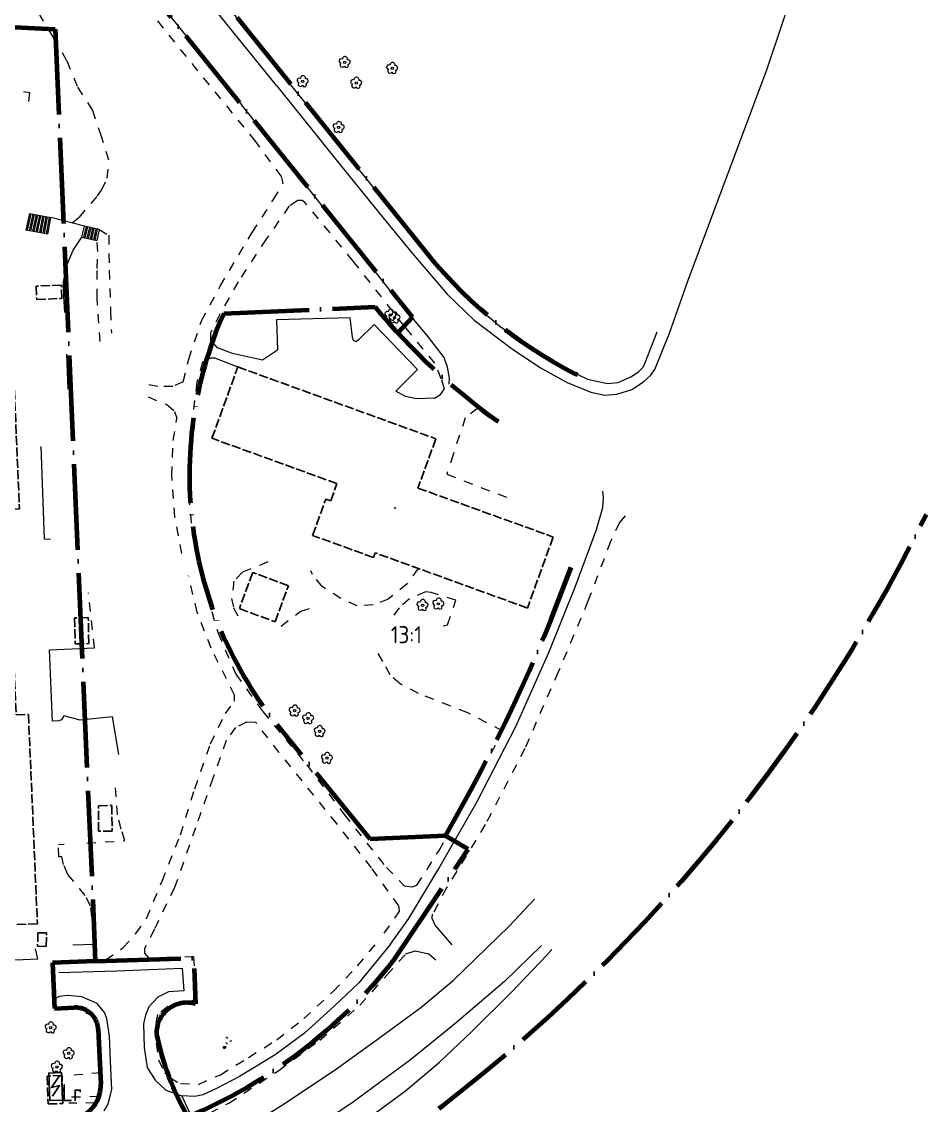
# Model space of a CAD drawing. Header units: metres. Extents: x 153803 to 154505, y 6403132 to 6403840.
# Drawn here: x 154346.7 to 154505.4, y 6403233.4 to 6403423.5 of the extents above; entities that cross this region are included whole.
import ezdxf
from ezdxf.enums import TextEntityAlignment as Align

# ---------------------------------------------------------------- set-up
doc = ezdxf.new("R2010")
doc.units = ezdxf.units.M
for name, pattern in [('Användninggräns', [19.1, 15, -2, 0.1, -2]), ('Begr-linje-markslag', [2, 0.4, -1.6]), ('Hus', [2, 1.6, -0.4]), ('Vägkant-kantremsa', [3.2, 1.6, -1.6])]:
    doc.linetypes.add(name, pattern=pattern)
for name, color, linetype, lineweight in [('ARK_FORNLÄMNING', 11, 'Begr-linje-markslag', 18), ('BYG_HUSLIV_BYGG_L', 41, 'Continuous', 25), ('BYG_TAKKONTUR_BYGG_L', 4, 'Hus', 25), ('DP_ANVÄNDNING_GRÄNS', 143, 'Användninggräns', 70), ('FAS_FASTIGHETSBET', 239, 'Continuous', 18), ('FAS_KVARTERSNAMN', 55, 'Continuous', 35), ('FAS_RÄTTIGHET_TEXT', 239, 'Continuous', 18), ('OVE_TEXT_GATUNAMN', 239, 'Continuous', 5), ('PRI_MARK_STAKET_GRIND', 2, 'Staket', 18), ('PRI_MARK_TRAPPA_PLANSTEG', 40, 'Continuous', 18), ('PRI_MARK_TRAPPA_YTTER', 51, 'Continuous', 18), ('PRI_MARKSLAG_LÖVTRÄD', 100, 'Continuous', 18), ('PRI_VÄG_KANTSTÖD', 34, 'Continuous', 18), ('PRI_VÄG_REFUG', 34, 'Continuous', 18), ('PRI_VÄG_STIG', 34, 'Vägkant-kantremsa', 18), ('PRI_VÄG_VÄGKANT', 34, 'Vägkant-kantremsa', 18)]:
    doc.layers.add(name, color=color, linetype=linetype, lineweight=lineweight)
doc.layers.add('FAS_FASTIGHETSBET_TXT', color=239, linetype='Continuous')
doc.layers.add('FAS_RÄTTIGHET_TEXT_TXT', color=239, linetype='Continuous')
doc.styles.add('ISO', font='iso.shx')
doc.linetypes.add('Staket', pattern='A,10,[100,sma.shx,S=1,R=0,X=0,Y=0],0', length=10)

# ---------------------------------------------------------------- blocks, each defined once
blk = doc.blocks.new('PRI_M_LÖVTRÄD')
blk.add_circle((0, 0), 0.2)
for centre, radius, start, end in [((-0.601762, 0.206006), 0.384732, 57.341651, 261.23001), ((0.047722, 0.56156), 0.443002, 345.022908, 184.096476), ((0.585988, 0.07036), 0.392534, 269.444378, 106.321877), ((-0.395828, -0.476108), 0.401424, 131.233971, 330.911027), ((0.306072, -0.564084), 0.367104, 196.976003, 41.224955)]:
    blk.add_arc(centre, radius, start, end)
blk = doc.blocks.new('OSYNLIG')
blk.add_circle((0, 0), 0.005)
blk = doc.blocks.new('PRI_P_FORNL')
blk.add_polyline3d([(-0.166667, -0.5, 0), (-0.166667, 1.5, 0), (0.833333, 0.833334, 0), (-0.166667, 0.5, 0), (0.833333, -0.5, 0)])
blk = doc.blocks.new('PRI_P_ENSTAKA')
for points in [[(-0.16, 0.11, 0), (-0.16, -0.11, 0)], [(-0.11, -0.16, 0), (-0.11, 0.16, 0)], [(-0.05, 0.19, 0), (-0.05, -0.19, 0)], [(0, -0.19, 0), (0, 0.19, 0)], [(0.05, 0.19, 0), (0.05, -0.19, 0)], [(0.11, -0.16, 0), (0.11, 0.16, 0)], [(0.16, 0.11, 0), (0.16, -0.11, 0)]]:
    blk.add_polyline3d(points)
blk.add_circle((0, 0), 0.2)
blk.add_blockref('PRI_P_FORNL', (0.47, 0.33))

msp = doc.modelspace()

# ---------------------------------------------------------------- linework, layer by layer
at = {"layer": 'BYG_HUSLIV_BYGG_L'}
msp.add_polyline3d([(154353.73, 6403239.18, 0), (154351.5, 6403239.09, -9.52), (154351.68, 6403234.29, 0), (154353.91, 6403234.37, -10.44)], close=True, dxfattribs=at)
msp.add_polyline3d([(154353.31, 6403238.56, 0), (154351.97, 6403236.6, 0), (154353.36, 6403236.94, 0), (154352.16, 6403235.04, 0)], dxfattribs=at)
at = {"layer": 'BYG_TAKKONTUR_BYGG_L'}
for points in [[(154349.38, 6403374.76, 93.33), (154353.81, 6403374.96, 93.34), (154353.71, 6403377.31, 93.3), (154349.28, 6403377.11, 93.3)], [(154335.77, 6403264.7, 99.37), (154334.22, 6403301.16, 101.72), (154332.09, 6403301.07, 100.84), (154330.53, 6403337.53, 100.85), (154332.66, 6403337.62, 102.27), (154331.1, 6403374.23, 102.28), (154344.78, 6403374.82, 102.28), (154346.35, 6403338.08, 102.28), (154344.23, 6403337.99, 100.84), (154345.77, 6403301.93, 100.04), (154347.93, 6403302.02, 99.39), (154349.5, 6403265.29, 99.31)], [(154435.45, 6403320.67, 87.32), (154408.75, 6403330.35, 87.32), (154408.45, 6403329.52, 86.97), (154397.76, 6403333.4, 86.98), (154400.07, 6403339.76, 86.98), (154400.94, 6403339.44, 87.22), (154402.04, 6403342.48, 87.23), (154380.11, 6403350.43, 87.31), (154384.65, 6403362.94, 87.28), (154419.38, 6403350.35, 87.28), (154416.25, 6403341.71, 87.28), (154439.96, 6403333.12, 87.28)], [(154393.53, 6403324.57, 86.1), (154387.27, 6403326.9, 86.11), (154384.92, 6403320.58, 86.11), (154391.18, 6403318.25, 86.11)], [(154358.52, 6403314.42, 91.82), (154358.43, 6403318.98, 91.87), (154356.03, 6403318.93, 91.9), (154356.12, 6403314.37, 91.9)], [(154360.24, 6403281.52, 90.41), (154360.19, 6403286, 90.42), (154362.56, 6403286.03, 90.42), (154362.61, 6403281.55, 90.42)], [(154351.05, 6403261.32, 90.19), (154351.1, 6403263.7, 90.32), (154349.58, 6403263.73, 90.18), (154349.54, 6403261.35, 90.06)], [(154353.83, 6403238.66, 91.43), (154351.23, 6403238.59, 91.44), (154351.36, 6403233.69, 90.94), (154353.97, 6403233.76, 90.94)]]:
    msp.add_polyline3d(points, close=True, dxfattribs=at)
at = {"layer": 'DP_ANVÄNDNING_GRÄNS', "flags": 128}
for points in [[(154173.68, 6403534.98, 0.270165), (154352.61, 6403422.2)], [(154417.91, 6403382.79, 0.112563), (154445.83, 6403360.76)], [(154408.74, 6403373.47, 0.064378), (154430.31, 6403353.35)], [(154382.17, 6403372.32, 0.282299), (154391.9, 6403299.76)], [(154261.61, 6403172.27, 0.26495), (154505.41, 6403337.09)], [(154421.06, 6403280.7, 0.043436), (154443.1, 6403327.82)], [(154375.92, 6403231.45, 0.125872), (154412.08, 6403259.01)], [(154360.18, 6403246.77, 0.414658), (154356.01, 6403250.59)], [(154377.24, 6403251.24, 0.511897), (154370.38, 6403245.91)], [(154370.39, 6403245.91, 0.076983), (154375.87, 6403231.42)], [(154356.95, 6403231.39, 0.31284), (154360.6, 6403237.18)]]:
    msp.add_lwpolyline(points, format="xyb", dxfattribs=at)
for points in [[(154363.53, 6403435.9), (154415.31, 6403371.67)], [(154417.91, 6403382.79), (154375.12, 6403435.89)], [(154352.61, 6403422.2), (154359.66, 6403258.76)], [(154382.17, 6403372.32), (154408.74, 6403373.47)], [(154415.3, 6403371.67), (154412.7, 6403368.93)], [(154407.88, 6403280.13), (154391.9, 6403299.76)], [(154421.06, 6403280.7), (154407.88, 6403280.13)], [(154412.08, 6403259.01), (154425.06, 6403278.4), (154421.06, 6403280.7)], [(154359.66, 6403258.75), (154376.93, 6403259.28), (154377.24, 6403251.24)], [(154359.66, 6403258.76), (154352.17, 6403258.43)], [(154352.17, 6403258.43), (154352.52, 6403250.44)], [(154352.52, 6403250.44), (154356.01, 6403250.59)], [(154360.18, 6403246.77), (154360.6, 6403237.18)]]:
    msp.add_lwpolyline(points, dxfattribs=at)
at = {"layer": 'PRI_MARK_STAKET_GRIND'}
msp.add_polyline3d([(154359.46, 6403261.67, 88.81), (154355.69, 6403261.55, 88.72)], dxfattribs=at)
at = {"layer": 'PRI_MARK_TRAPPA_PLANSTEG'}
for points in [[(154348.1, 6403389.83, 92.76), (154347.45, 6403386.96, 92.75)], [(154347.75, 6403386.91, 92.61), (154348.39, 6403389.78, 92.62)], [(154348.68, 6403389.72, 92.48), (154348.05, 6403386.85, 92.46)], [(154348.35, 6403386.8, 92.32), (154348.97, 6403389.67, 92.33)], [(154349.26, 6403389.62, 92.19), (154348.65, 6403386.74, 92.17)], [(154348.94, 6403386.69, 92.02), (154349.55, 6403389.57, 92.05)], [(154349.84, 6403389.51, 91.91), (154349.24, 6403386.63, 91.88)], [(154349.54, 6403386.58, 91.73), (154350.12, 6403389.46, 91.76)], [(154350.41, 6403389.41, 91.62), (154349.84, 6403386.52, 91.59)], [(154350.14, 6403386.47, 91.44), (154350.7, 6403389.36, 91.48)], [(154350.99, 6403389.3, 91.34), (154350.44, 6403386.42, 91.3)], [(154350.74, 6403386.36, 91.15), (154351.28, 6403389.25, 91.2)], [(154351.57, 6403389.2, 91.05), (154351.03, 6403386.31, 91.01)], [(154351.33, 6403386.25, 90.86), (154351.86, 6403389.15, 90.91)], [(154357.31, 6403385.71, 90.48), (154357.76, 6403387.64, 90.48)], [(154358.04, 6403387.58, 90.37), (154357.6, 6403385.64, 90.37)], [(154357.89, 6403385.58, 90.26), (154358.33, 6403387.51, 90.26)], [(154358.62, 6403387.44, 90.15), (154358.19, 6403385.51, 90.15)], [(154358.48, 6403385.44, 90.04), (154358.91, 6403387.37, 90.04)], [(154359.19, 6403387.31, 89.93), (154358.78, 6403385.37, 89.93)], [(154359.07, 6403385.3, 89.82), (154359.48, 6403387.24, 89.82)], [(154359.77, 6403387.17, 89.71), (154359.36, 6403385.23, 89.7)], [(154359.66, 6403385.16, 89.59), (154360.05, 6403387.11, 89.6)], [(154360.34, 6403387.04, 89.49), (154359.95, 6403385.1, 89.48)]]:
    msp.add_polyline3d(points, dxfattribs=at)
at = {"layer": 'PRI_MARK_TRAPPA_YTTER'}
for points in [[(154348.1, 6403389.83, 92.76), (154351.86, 6403389.15, 90.91)], [(154351.33, 6403386.25, 90.86), (154347.45, 6403386.96, 92.75)], [(154360.34, 6403387.04, 89.49), (154357.76, 6403387.64, 90.48)], [(154357.31, 6403385.71, 90.48), (154359.95, 6403385.1, 89.48)]]:
    msp.add_polyline3d(points, dxfattribs=at)
at = {"layer": 'PRI_VÄG_KANTSTÖD'}
for points in [[(154391.45, 6403412.32, 84.38), (154378.76, 6403428.01, 84.33), (154371.04, 6403437.62, 84.18), (154368.87, 6403440.4, 84.19), (154363.72, 6403447, 84.21), (154359.69, 6403453.21, 84.22), (154355.9, 6403460.37, 84.07), (154353.37, 6403466.43, 83.81), (154352, 6403470.65, 83.69), (154350.31, 6403477.57, 83.56), (154349.93, 6403484, 83.54), (154349.62, 6403489.5, 83.44), (154349.5, 6403492.6, 83.37)], [(154375.04, 6403437.67, 84.3), (154374.96, 6403436.99, 84.3), (154375.16, 6403435.99, 84.31), (154379.55, 6403430.36, 84.43), (154391.24, 6403415.66, 84.49), (154402.23, 6403402.14, 84.56), (154404, 6403399.84, 84.66)], [(154391.45, 6403412.32, 84.38), (154402.63, 6403398.37, 84.43), (154410.16, 6403389.11, 84.55), (154415.24, 6403382.88, 84.55), (154421.35, 6403375.73, 84.64), (154426.09, 6403371.16, 84.62), (154432.59, 6403366.22, 84.66), (154437.75, 6403362.78, 84.71), (154442.39, 6403360.21, 84.8), (154446.56, 6403358.53, 84.84), (154449.02, 6403357.97, 84.84), (154451.15, 6403358.17, 84.82), (154453.76, 6403358.97, 84.81), (154455.8, 6403360.31, 84.82), (154457.06, 6403361.42, 84.82), (154457.79, 6403362.48, 84.83), (154460.35, 6403368.9, 84.77), (154463.65, 6403378.15, 84.56), (154469.8, 6403394.62, 84.48), (154477.47, 6403415.23, 84.4), (154482.81, 6403431.12, 84.17)], [(154370.18, 6403427.81, 84.48), (154381.22, 6403414.01, 84.58), (154385.34, 6403408.86, 84.6)], [(154421.72, 6403359.91, 84.54), (154421.79, 6403360.96, 84.55), (154421.45, 6403362.92, 84.64), (154420.87, 6403364.58, 84.75), (154418.08, 6403368.16, 84.79), (154412.88, 6403374.42, 84.82), (154406.79, 6403382.16, 84.8), (154399.01, 6403391.73, 84.76), (154392.65, 6403399.79, 84.61), (154385.34, 6403408.86, 84.6)], [(154404, 6403399.84, 84.66), (154410.51, 6403391.85, 84.53), (154416.58, 6403384.08, 84.62), (154420.76, 6403379.43, 84.68), (154426.32, 6403373.73, 84.76), (154430.64, 6403370.06, 84.83), (154435.12, 6403366.99, 84.84), (154441.01, 6403363.19, 84.85), (154445.99, 6403360.81, 84.9), (154449.48, 6403360.02, 84.93), (154451.37, 6403360.22, 84.95), (154453.7, 6403361.25, 84.95), (154454.96, 6403362.15, 84.96), (154455.72, 6403362.89, 84.96), (154456.18, 6403363.83, 84.96), (154458.19, 6403369.1, 84.95)], [(154357.76, 6403387.64, 90.48), (154351.86, 6403389.15, 90.91)], [(154354.34, 6403372.52, 91.27), (154354.14, 6403375.3, 91), (154354.1, 6403377.9, 90.92), (154354.75, 6403380.93, 90.75), (154355.77, 6403383.45, 90.58), (154357.31, 6403385.71, 90.48)], [(154419.17, 6403357.49, 84.4), (154416.01, 6403357.35, 84.37), (154414.06, 6403357.79, 84.38), (154412.36, 6403358.68, 84.33), (154416.17, 6403362.47, 84.61), (154408.57, 6403370.41, 84.66), (154405.84, 6403367.72, 84.61), (154405.38, 6403367.36, 84.54), (154404.92, 6403367.56, 84.55), (154404.79, 6403368.16, 84.55), (154404.36, 6403371.57, 84.62), (154391.45, 6403371.2, 84.69), (154391.63, 6403365.87, 84.45), (154388.97, 6403364.11, 84.39), (154383.71, 6403365.31, 84.7), (154381.1, 6403366.27, 84.93), (154379.86, 6403367.68, 85.09)], [(154354.91, 6403359.06, 91.23), (154354.69, 6403365.18, 91.27)], [(154378.48, 6403363.81, 85.07), (154379.94, 6403364.56, 84.94), (154380.58, 6403364.56, 84.83), (154384.65, 6403362.94, 84.4)], [(154419.17, 6403357.49, 84.4), (154420.18, 6403358.11, 84.48), (154420.9, 6403359.13, 84.48)], [(154351.82, 6403332.71, 89.56), (154350.77, 6403332.77, 89.56), (154350.17, 6403348.97, 91.22)], [(154411.44, 6403261.7, 84.02), (154414.62, 6403266.24, 83.83), (154419.93, 6403275, 83.73), (154426.64, 6403286.71, 83.85), (154433.43, 6403299.87, 84.24), (154439.2, 6403312.89, 84.48), (154443.88, 6403324.5, 84.6), (154447.57, 6403334.42, 84.78), (154448.7, 6403338.28, 84.8), (154448.81, 6403340.02, 84.76), (154448.68, 6403341.15, 84.78)], [(154363.77, 6403294.98, 88.19), (154362.7, 6403301.58, 88.28), (154357.02, 6403300.98, 88.22), (154354.11, 6403301.74, 88.22), (154353.75, 6403301.08, 88.16), (154353.25, 6403300.87, 88.2), (154352.16, 6403300.83, 88.22), (154351.62, 6403313.34, 89.68), (154359.52, 6403313.68, 89.68)], [(154333.97, 6403274.45, 90.98), (154330, 6403274.33, 90.7), (154329.63, 6403274.12, 90.62), (154329.41, 6403273.88, 90.61), (154329.31, 6403273.42, 90.56), (154329.82, 6403262.75, 90.28), (154330.61, 6403260.94, 90.23), (154331.55, 6403259.77, 90.12), (154332.93, 6403258.98, 90.06), (154333.91, 6403258.61, 89.92), (154337.79, 6403258.68, 89.7), (154346.98, 6403259.05, 89.16), (154349.55, 6403259.15, 89.01), (154349.14, 6403260.89, 89.01)], [(154319.88, 6403200.71, 88.27), (154329.88, 6403203.99, 88.16), (154340.06, 6403207.47, 87.99), (154348.82, 6403210.87, 87.87), (154358.33, 6403214.8, 87.73), (154366.7, 6403218.76, 87.58), (154374.67, 6403222.87, 87.45), (154383.07, 6403227.69, 87.34), (154392.62, 6403233.59, 87.25), (154401.95, 6403239.85, 87.08), (154409.73, 6403245.47, 86.78), (154416.77, 6403250.63, 86.74), (154422.44, 6403255.36, 86.59), (154432.23, 6403264.87, 86.52), (154436.67, 6403269.62, 86.53)], [(154422.25, 6403261.6, 83.98), (154419.27, 6403265.03, 83.84), (154418.74, 6403266.23, 83.75), (154418.82, 6403266.97, 83.78)], [(154411.44, 6403261.7, 84.02), (154405.9, 6403254.96, 84.27), (154401.55, 6403250.84, 84.79), (154396.37, 6403246.13, 85.44), (154391.18, 6403242.32, 86.19), (154384.96, 6403238.53, 86.79), (154380.93, 6403236.42, 87.19), (154378.49, 6403235.31, 87.35), (154377.12, 6403235, 87.47), (154374.81, 6403235.13, 87.75)], [(154414.12, 6403260.01, 83.98), (154415.78, 6403260.52, 83.97), (154418.14, 6403260.01, 83.9), (154419.37, 6403258.99, 84.37)], [(154353.27, 6403256.72, 88.78), (154363.44, 6403257.06, 88.7), (154374.87, 6403257.51, 88.26), (154375.18, 6403253.52, 88.21), (154372.48, 6403253.34, 88.22), (154370.64, 6403252.41, 88.28), (154369.06, 6403250.75, 88.33), (154368.45, 6403249.26, 88.39), (154368.12, 6403247.74, 88.39), (154368.25, 6403243.62, 88.33), (154368.73, 6403240.08, 88.24), (154370.17, 6403237.88, 88.15), (154372.01, 6403236.1, 87.96), (154374.81, 6403235.13, 87.75), (154376.88, 6403230.59, 87.73)], [(154361.22, 6403232.47, 88.3), (154361.92, 6403233.74, 88.26), (154362.55, 6403236.23, 88.29), (154362.34, 6403241.2, 88.31), (154362.17, 6403245.6, 88.35), (154361.69, 6403248.68, 88.46), (154361.27, 6403249.75, 88.59), (154360.01, 6403251.31, 88.59), (154357.29, 6403252.5, 88.69), (154354.83, 6403252.69, 88.7), (154353.31, 6403252.51, 88.77), (154352.4, 6403252.09, 88.76)]]:
    msp.add_polyline3d(points, dxfattribs=at)
at = {"layer": 'PRI_VÄG_REFUG'}
for points in [[(154437.94, 6403261.5, 86.7), (154431.4, 6403255.18, 86.82), (154422.65, 6403247.68, 86.95), (154414.96, 6403241.41, 86.98), (154404.97, 6403234.07, 87.19), (154394.25, 6403226.79, 87.39), (154383.67, 6403220.45, 87.65), (154373.23, 6403214.62, 87.66), (154363.06, 6403209.82, 87.68), (154350.65, 6403204.44, 88), (154340.17, 6403200.49, 88.21), (154334.14, 6403198.24, 88.36), (154322.55, 6403194.58, 88.5)], [(154402.8, 6403227.71, 87.42), (154414.06, 6403236.02, 87.17), (154420, 6403241.03, 87.11), (154425.72, 6403246.38, 87.02), (154432.69, 6403253.36, 86.93), (154438.78, 6403259.75, 86.89), (154439.72, 6403260.8, 86.8)]]:
    msp.add_polyline3d(points, dxfattribs=at)
at = {"layer": 'PRI_VÄG_STIG'}
msp.add_polyline3d([(154355.58, 6403388.2, 90.7), (154355.59, 6403388.2, 90.65), (154356.86, 6403389.2, 90.65), (154360.07, 6403392.98, 89.72), (154360.77, 6403393.95, 89.59), (154361.75, 6403396.05, 89.38), (154362.02, 6403399.2, 89.4), (154360.72, 6403403.39, 89.57), (154359.2, 6403407.95, 89.45), (154356.53, 6403412.13, 89.13), (154354.68, 6403416.63, 88.77), (154352.24, 6403420.86, 88.93), (154349.73, 6403425.02, 88.51), (154349.33, 6403425.68, 88.55)], dxfattribs=at)
at = {"layer": 'PRI_VÄG_VÄGKANT'}
for points in [[(154392.59, 6403395.15, 84.52), (154392.29, 6403396.32, 84.52), (154387.77, 6403402.53, 84.57), (154377.64, 6403414.9, 84.6), (154367.32, 6403427.7, 84.53), (154357.79, 6403439.93, 84.4), (154352.06, 6403448.37, 84.25), (154348.51, 6403455.07, 84.24), (154345.68, 6403461.91, 84.13), (154343.2, 6403467.74, 83.99), (154341.12, 6403472.42, 83.84), (154338.79, 6403475.66, 83.81), (154336.15, 6403477.72, 83.71), (154333.74, 6403478.72, 83.72), (154326.98, 6403478.63, 83.55), (154314.75, 6403478.37, 83.47), (154303.47, 6403477.67, 83.55), (154299.57, 6403477.4, 83.4)], [(154284.37, 6403429.05, 93.09), (154298.27, 6403424.44, 93), (154311.14, 6403420.56, 92.96), (154327.71, 6403415.49, 93.16), (154339.79, 6403412.4, 93.35), (154343.91, 6403411.67, 93.2), (154348.1, 6403411.1, 93.13), (154347.84, 6403408.54, 93.26)], [(154375.09, 6403360.34, 85.03), (154376.04, 6403364.32, 84.97), (154378.28, 6403371.02, 85.05), (154381.55, 6403377.13, 85.24), (154387.18, 6403386.5, 85.02), (154390.91, 6403392.31, 84.77), (154392.59, 6403395.15, 84.52)], [(154395.15, 6403392.14, 84.69), (154393.68, 6403391.19, 84.78), (154389.65, 6403385.38, 85.08), (154384.69, 6403377.85, 85.27), (154381.51, 6403372.23, 85.22), (154379.85, 6403368.92, 85.08), (154379.86, 6403367.68, 85.09)], [(154420.9, 6403359.13, 84.48), (154420.33, 6403360.88, 84.55), (154419.22, 6403363.6, 84.67), (154413.79, 6403370.2, 84.84), (154404.9, 6403381.5, 84.91), (154396.43, 6403391.81, 84.69), (154395.91, 6403392.14, 84.69), (154395.15, 6403392.14, 84.69)], [(154360.34, 6403387.04, 89.49), (154362, 6403386.03, 89.47), (154362.1, 6403379.9, 88.96), (154362.32, 6403372.74, 88.4), (154362.48, 6403368.89, 88.27)], [(154360.49, 6403367.41, 88.26), (154359.98, 6403375.06, 88.56), (154359.98, 6403380.23, 88.9), (154360.12, 6403383.17, 89.26), (154359.95, 6403385.1, 89.48)], [(154378.48, 6403363.81, 85.07), (154377.49, 6403360.26, 85.07), (154376.51, 6403352.65, 84.9), (154376.01, 6403346.1, 84.71), (154376.06, 6403340.34, 84.79), (154376.64, 6403333.75, 84.63), (154378.31, 6403326.19, 84.49)], [(154375.09, 6403360.34, 85.03), (154373.26, 6403359.51, 85.07), (154370.62, 6403359.54, 85.17), (154368.9, 6403359.86, 85.2)], [(154368.94, 6403357.69, 85.13), (154372.2, 6403356.34, 84.89), (154373.56, 6403355.15, 84.87), (154373.94, 6403353.97, 84.88)], [(154426.76, 6403355.7, 84.5), (154424.54, 6403354.01, 84.29), (154422.42, 6403347.59, 84.28), (154421.31, 6403344.13, 84.1), (154432.18, 6403339.93, 84.3)], [(154374.84, 6403330.21, 84.55), (154373.61, 6403336.66, 84.53), (154373.07, 6403343.88, 84.74), (154373.33, 6403350.07, 84.97), (154373.94, 6403353.97, 84.88)], [(154452.58, 6403336.86, 84.83), (154451.6, 6403335.67, 84.8), (154450.02, 6403332.31, 84.82), (154446.06, 6403321.85, 84.69), (154440.86, 6403309.43, 84.45), (154434.98, 6403296.01, 84.23), (154428.06, 6403282.68, 83.94), (154421.27, 6403271.59, 83.7), (154418.82, 6403266.97, 83.78)], [(154389.91, 6403328.76, 83.96), (154385.48, 6403326.93, 83.9), (154383.97, 6403325.36, 83.9), (154383.56, 6403322.36, 83.89), (154383.9, 6403320.7, 83.9), (154385.09, 6403318.46, 83.9)], [(154416.3, 6403327.61, 84.12), (154414.33, 6403324.89, 84.08), (154411.04, 6403322.22, 83.82), (154408.38, 6403321.22, 83.84), (154405.61, 6403321.06, 83.82), (154402.73, 6403322.35, 83.85), (154399.44, 6403324.43, 83.84), (154397.73, 6403326.52, 83.89), (154397.46, 6403327.2, 83.93)], [(154359.65, 6403258.82, 88.79), (154361.47, 6403258.94, 88.79), (154364.51, 6403261.07, 88.56), (154366.75, 6403263.58, 88.38), (154368.66, 6403266.23, 88.07), (154371.36, 6403272.78, 87.31), (154374.57, 6403280.87, 86.76), (154377.1, 6403288.97, 85.71), (154379.87, 6403296.85, 85.03), (154382.47, 6403302.16, 84.54), (154384.09, 6403304.32, 84.3), (154384.06, 6403305.37, 84.2), (154382.66, 6403308.24, 84.37), (154379.96, 6403313.64, 84.49), (154377.51, 6403319.94, 84.33), (154376.01, 6403326.32, 84.4)], [(154378.31, 6403326.19, 84.49), (154381.18, 6403316.25, 84.36), (154384.31, 6403309.07, 84.3), (154389.01, 6403302.54, 84.02), (154396.73, 6403293.15, 83.96), (154403.32, 6403284.46, 83.71), (154410.7, 6403275.17, 83.66), (154413.85, 6403271.97, 83.63), (154415.22, 6403271.76, 83.77), (154416.07, 6403272.08, 83.78)], [(154359.52, 6403313.68, 89.68), (154358.44, 6403323.33, 89.95)], [(154420.67, 6403317.56, 84.12), (154421.45, 6403317.7, 84.16), (154422.9, 6403322.02, 84.2), (154418.55, 6403323.37, 84.22), (154417.56, 6403323.52, 84.17), (154414.76, 6403322.28, 84.01), (154412.97, 6403320.72, 83.9), (154411.89, 6403319.28, 83.83)], [(154392.23, 6403317.5, 83.9), (154395.68, 6403320.11, 83.83), (154397.45, 6403320.67, 83.8)], [(154431.14, 6403299.06, 84.08), (154424.97, 6403302.29, 83.89), (154416.36, 6403305.7, 83.93), (154413.1, 6403307.35, 83.79), (154411.37, 6403308.94, 83.63), (154410.09, 6403311.3, 83.62), (154408.86, 6403313.44, 83.61)], [(154413.01, 6403267.57, 83.76), (154412.9, 6403268.42, 83.67), (154408.07, 6403275.12, 83.71), (154401.99, 6403282.87, 83.76), (154391.89, 6403295.35, 84), (154387.84, 6403300.57, 84.09), (154386.18, 6403300.64, 84.28), (154384.25, 6403299.69, 84.55), (154382.59, 6403297.45, 84.87), (154380.28, 6403290.82, 85.56), (154377.21, 6403282.14, 86.33), (154373.56, 6403271.65, 87.63), (154370.01, 6403264.33, 88.13), (154368.29, 6403260.97, 88.31), (154368.29, 6403260.13, 88.38), (154368.98, 6403259.33, 88.51)], [(154416.07, 6403272.08, 83.78), (154419.94, 6403278.14, 83.85), (154424.59, 6403286.72, 83.92), (154431.14, 6403299.06, 84.08)], [(154358.18, 6403279.42, 88.23), (154364.86, 6403279.87, 88.26), (154364.17, 6403281.91, 88.2), (154363.53, 6403284.37, 88.2), (154363.11, 6403290.31, 88.32)], [(154359.65, 6403258.82, 88.79), (154359.46, 6403263.35, 88.43), (154358.83, 6403268.38, 88.31), (154357.9, 6403270.24, 88.26), (154354.84, 6403273.96, 88.24), (154354.07, 6403275.71, 88.21), (154353.78, 6403277.01, 88.13), (154353.28, 6403277.01, 88.09), (154353.18, 6403279.19, 88.1), (154354.19, 6403279.28, 88.2)], [(154413.01, 6403267.57, 83.76), (154409.72, 6403262.79, 84.01)], [(154374.57, 6403237.25, 87.73), (154377.77, 6403237.13, 87.28), (154381.6, 6403238.82, 87.03), (154386.53, 6403241.85, 86.58), (154391.49, 6403244.93, 85.94), (154396.24, 6403248.65, 85.11), (154401.41, 6403253.45, 84.65), (154405.65, 6403257.9, 84.1), (154409.72, 6403262.79, 84.01)], [(154368.98, 6403259.33, 88.51), (154376.86, 6403259.53, 88.3), (154377.44, 6403251.98, 88.09), (154372.37, 6403250.81, 88.32), (154370.59, 6403249.36, 88.38), (154370.21, 6403247.4, 88.38), (154370.31, 6403244.34, 88.25), (154370.76, 6403241.42, 88.1), (154371.84, 6403239.16, 88.07), (154372.7, 6403238.31, 87.93), (154374.57, 6403237.25, 87.73)], [(154376.88, 6403230.59, 87.73), (154383.05, 6403233.85, 87.13), (154391.86, 6403239.58, 86.09), (154399.03, 6403244.89, 85.17), (154406.06, 6403251, 84.39), (154410.79, 6403256.27, 84.19), (154414.12, 6403260.01, 83.98)], [(154360.66, 6403239.14, 88.36), (154360.46, 6403246.18, 88.55), (154359.44, 6403248.97, 88.63), (154357.09, 6403250.15, 88.73), (154355.14, 6403250.53, 88.73), (154352.58, 6403250.44, 88.73)], [(154360.66, 6403239.14, 88.36), (154355.15, 6403238.67, 88.32)], [(154360.27, 6403235, 88.3), (154355.2, 6403234.85, 88.34)], [(154359.61, 6403233.87, 88.32), (154360.27, 6403235, 88.3)], [(154359.61, 6403233.87, 88.32), (154355.01, 6403233.82, 88.33)]]:
    msp.add_polyline3d(points, dxfattribs=at)

# ---------------------------------------------------------------- block references
at = {"layer": 'ARK_FORNLÄMNING'}
msp.add_blockref('PRI_P_ENSTAKA', (154382.24, 6403243.62), dxfattribs=at)
at = {"layer": 'FAS_FASTIGHETSBET'}
msp.add_blockref('OSYNLIG', (154414.22, 6403314.49), dxfattribs=at)
at = {"layer": 'FAS_KVARTERSNAMN'}
msp.add_blockref('OSYNLIG', (154412.22, 6403338.21), dxfattribs=at)
at = {"layer": 'FAS_RÄTTIGHET_TEXT'}
msp.add_blockref('OSYNLIG', (154355.56, 6403234.17), dxfattribs=at)
at = {"layer": 'OVE_TEXT_GATUNAMN', "xscale": 0.01, "yscale": 0.01, "zscale": 0.01}
msp.add_blockref('OSYNLIG', (154388.22, 6403413.57), dxfattribs=at)
at = {"layer": 'PRI_MARKSLAG_LÖVTRÄD'}
for p in [(154403.39, 6403416.39, 85.24), (154411.73, 6403415.34, 85.29), (154396.03, 6403413.02, 84.6), (154405.42, 6403412.75, 85.3), (154402.34, 6403404.98, 84.85), (154411.42, 6403372.06, 84.66), (154412.13, 6403371.58, 84.67), (154417.05, 6403321.16, 84.16), (154419.82, 6403321.4, 84.23), (154394.62, 6403302.65, 83.99), (154396.98, 6403301.3, 83.95), (154398.99, 6403299.04, 83.8), (154400.28, 6403294.34, 83.66), (154351.83, 6403247.07, 88.57), (154351.83, 6403247.07, 88.57), (154355, 6403242.55, 88.51), (154352.92, 6403240.18, 88.55)]:
    msp.add_blockref('PRI_M_LÖVTRÄD', p, dxfattribs=at)

# ---------------------------------------------------------------- texts
at = {"layer": 'FAS_FASTIGHETSBET_TXT', "color": 239, "style": 'ISO'}
msp.add_text('13:1', height=3, dxfattribs=at).set_placement((154414.22, 6403314.49), align=Align.CENTER)
at = {"layer": 'FAS_RÄTTIGHET_TEXT_TXT', "color": 239, "style": 'ISO'}
msp.add_text('Lr', height=3, dxfattribs=at).set_placement((154355.56, 6403234.17), align=Align.CENTER)

doc.saveas('drawing.dxf')
